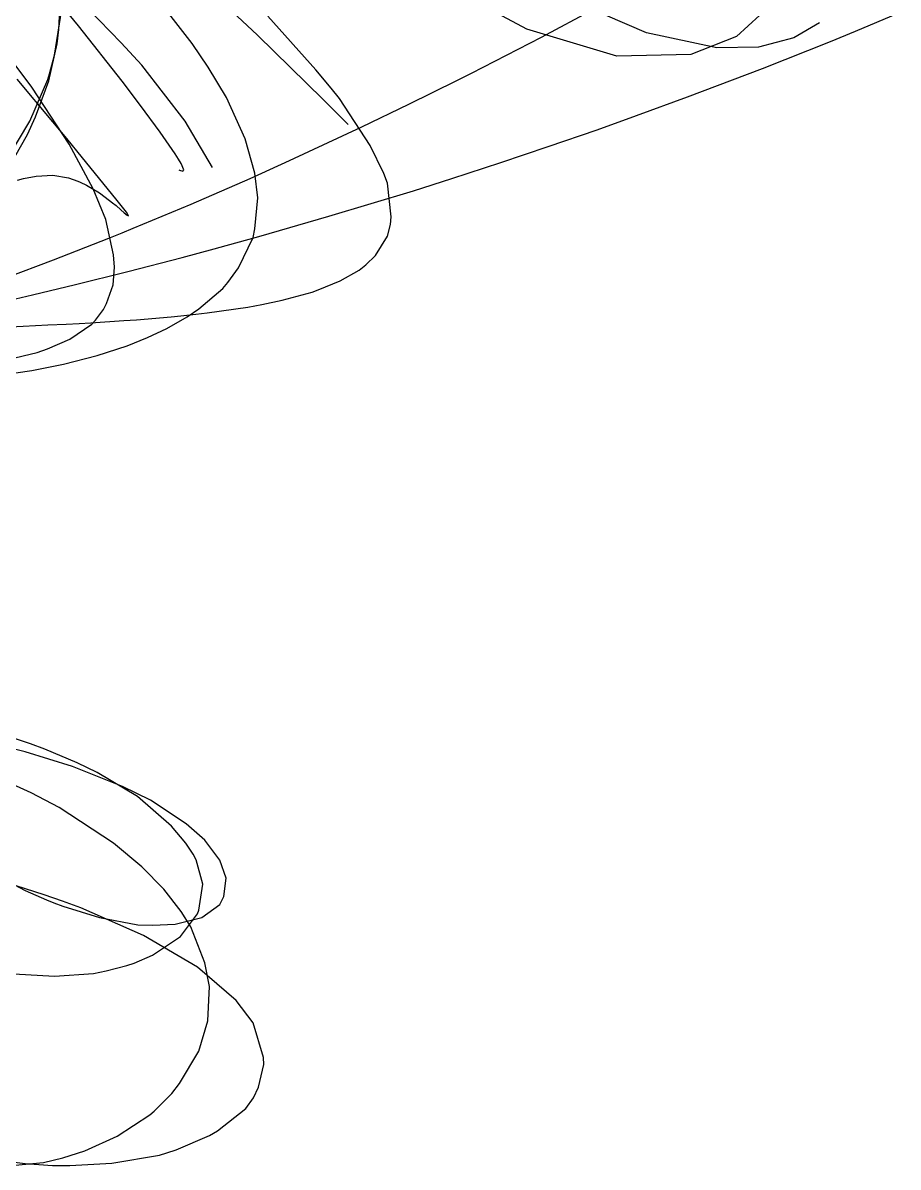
# Model space of a CAD drawing. Header units: metres. Extents: x -307 to 280, y -97 to 158.
# Drawn here: x 7.36 to 28.51, y -19.55 to 8.09 of the extents above; entities that cross this region are included whole.
import ezdxf

# ---------------------------------------------------------------- set-up
doc = ezdxf.new("R2010")
doc.units = ezdxf.units.M

msp = doc.modelspace()

# ---------------------------------------------------------------- linework, layer by layer
for p, q in [((8.703, 8.018, -1321.335), (7.937, 8.958, -1322.419)), ((9.738, 7.607, -1343.551), (8.37, 9.01, -1345.656)), ((13.031, 7.79, -1333.487), (11.7, 9.036, -1335.445)), ((19.538, 7.933, -1338.009), (17.612, 8.968, -1339.168)), ((22.429, 7.844, -1337.199), (20.105, 8.854, -1338.471)), ((11.447, 7.586, -1342.086), (10.606, 8.685, -1343.66)), ((8.12, 7.312, -1349.753), (8.299, 8.417, -1350.734)), ((8.23, 7.929, -1351.111), (8.255, 8.402, -1351.515)), ((19.894, 7.746, -1340.295), (21.155, 8.418, -1339.345)), ((25.449, 8.532, -1335.255), (24.605, 7.76, -1335.477)), ((27.483, 7.89, -1337.643), (28.513, 8.325, -1336.563)), ((9.756, 6.68, -1319.925), (8.703, 8.018, -1321.335)), ((14.443, 6.956, -1331.142), (13.283, 8.251, -1332.944)), ((26.611, 8.091, -1335.442), (25.994, 7.728, -1335.602)), ((8.19, 7.58, -1350.807), (8.23, 7.929, -1351.111)), ((14.617, 6.24, -1331.029), (13.031, 7.79, -1333.487)), ((18.198, 6.874, -1341.37), (19.894, 7.746, -1340.295)), ((21.718, 7.284, -1336.788), (19.538, 7.933, -1338.009)), ((24.133, 7.489, -1336.352), (22.429, 7.844, -1337.199)), ((24.605, 7.76, -1335.477), (23.501, 7.325, -1335.916)), ((26.876, 7.638, -1338.213), (27.483, 7.89, -1337.643)), ((7.575, 6.532, -1340.486), (6.803, 7.554, -1342.106)), ((7.987, 6.692, -1350.012), (8.19, 7.58, -1350.807)), ((10.231, 7.065, -1342.708), (9.738, 7.607, -1343.551)), ((11.836, 7.02, -1341.267), (11.447, 7.586, -1342.086)), ((25.136, 7.498, -1335.911), (24.133, 7.489, -1336.352)), ((25.994, 7.728, -1335.602), (25.136, 7.498, -1335.911)), ((25.232, 6.985, -1339.495), (26.876, 7.638, -1338.213)), ((8.001, 6.858, -1349.346), (8.12, 7.312, -1349.753)), ((23.501, 7.325, -1335.916), (21.718, 7.284, -1336.788)), ((11.283, 5.714, -1340.52), (10.231, 7.065, -1342.708)), ((12.277, 6.282, -1340.2), (11.836, 7.02, -1341.267)), ((14.814, 6.51, -1330.554), (14.443, 6.956, -1331.142)), ((23.42, 6.298, -1340.634), (25.232, 6.985, -1339.495)), ((8.084, 5.695, -1319.829), (7.221, 6.726, -1320.918)), ((7.527, 5.717, -1348.32), (7.96, 6.721, -1349.223)), ((7.662, 5.816, -1349.213), (7.987, 6.692, -1350.012)), ((7.96, 6.721, -1349.223), (8.001, 6.858, -1349.346)), ((10.202, 6.096, -1319.389), (9.756, 6.68, -1319.925)), ((16.691, 6.124, -1342.194), (17.85, 6.698, -1341.575)), ((17.85, 6.698, -1341.575), (18.198, 6.874, -1341.37)), ((8.48, 5.157, -1338.228), (7.575, 6.532, -1340.486)), ((15.012, 6.261, -1330.235), (14.814, 6.51, -1330.554)), ((10.679, 5.448, -1318.958), (10.202, 6.096, -1319.389)), ((12.728, 5.284, -1338.782), (12.277, 6.282, -1340.2)), ((15.219, 5.635, -1330.071), (14.617, 6.24, -1331.029)), ((15.755, 5.128, -1328.992), (15.012, 6.261, -1330.235)), ((15.554, 5.575, -1342.736), (16.691, 6.124, -1342.194)), ((22.193, 5.849, -1341.292), (23.42, 6.298, -1340.634)), ((7.468, 5.395, -1348.827), (7.662, 5.816, -1349.213)), ((21.235, 5.508, -1341.751), (22.193, 5.849, -1341.292)), ((7.001, 4.836, -1347.547), (7.527, 5.717, -1348.32)), ((8.419, 5.292, -1319.431), (8.084, 5.695, -1319.829)), ((11.944, 4.595, -1338.666), (11.283, 5.714, -1340.52)), ((13.801, 4.761, -1343.454), (15.554, 5.575, -1342.736)), ((7.167, 4.854, -1348.332), (7.468, 5.395, -1348.827)), ((8.801, 4.828, -1319.018), (8.419, 5.292, -1319.431)), ((11.041, 4.921, -1318.95), (10.679, 5.448, -1318.958)), ((12.962, 4.456, -1337.656), (12.728, 5.284, -1338.782)), ((20.054, 5.099, -1342.252), (21.235, 5.508, -1341.751)), ((9.057, 4.081, -1336.44), (8.48, 5.157, -1338.228)), ((16.082, 4.446, -1328.407), (15.755, 5.128, -1328.992)), ((18.91, 4.715, -1342.682), (20.054, 5.099, -1342.252)), ((9.291, 4.228, -1318.64), (8.801, 4.828, -1319.018)), ((11.079, 4.864, -1318.973), (11.041, 4.921, -1318.95)), ((11.12, 4.8, -1319.014), (11.079, 4.864, -1318.973)), ((11.185, 4.692, -1319.146), (11.12, 4.8, -1319.014)), ((12.853, 4.333, -1343.802), (13.801, 4.761, -1343.454)), ((17.727, 4.33, -1343.077), (18.91, 4.715, -1342.682)), ((11.125, 4.541, -1321.669), (11.147, 4.53, -1321.455)), ((11.147, 4.53, -1321.455), (11.167, 4.52, -1321.245)), ((11.167, 4.52, -1321.245), (11.229, 4.503, -1320.481)), ((11.248, 4.537, -1319.83), (11.185, 4.692, -1319.146)), ((11.229, 4.503, -1320.481), (11.248, 4.537, -1319.83)), ((13.036, 3.864, -1336.896), (12.962, 4.456, -1337.656)), ((16.171, 4.213, -1328.239), (16.082, 4.446, -1328.407)), ((7.23, 4.29, -1335.728), (7.376, 4.33, -1335.172)), ((7.376, 4.33, -1335.172), (7.683, 4.389, -1333.924)), ((7.683, 4.389, -1333.924), (8.084, 4.406, -1332.123)), ((8.084, 4.406, -1332.123), (8.465, 4.344, -1330.206)), ((8.465, 4.344, -1330.206), (8.689, 4.265, -1328.975)), ((8.689, 4.265, -1328.975), (8.741, 4.242, -1328.679)), ((8.741, 4.242, -1328.679), (8.894, 4.168, -1327.792)), ((8.894, 4.168, -1327.792), (9.211, 3.981, -1325.868)), ((9.639, 3.796, -1318.624), (9.291, 4.228, -1318.64)), ((11.423, 3.71, -1344.266), (12.853, 4.333, -1343.802)), ((16.259, 3.4, -1327.968), (16.171, 4.213, -1328.239)), ((16.799, 4.035, -1343.357), (17.727, 4.33, -1343.077)), ((9.362, 3.336, -1335.216), (9.057, 4.081, -1336.44)), ((9.211, 3.981, -1325.868), (9.352, 3.88, -1324.955)), ((9.352, 3.88, -1324.955), (9.528, 3.743, -1323.754)), ((14.752, 3.416, -1343.88), (16.799, 4.035, -1343.357)), ((9.528, 3.743, -1323.754), (9.612, 3.673, -1323.14)), ((9.612, 3.673, -1323.14), (9.73, 3.571, -1322.204)), ((9.828, 3.554, -1318.935), (9.639, 3.796, -1318.624)), ((10.026, 3.127, -1344.665), (11.423, 3.71, -1344.266)), ((12.969, 3.117, -1336.036), (13.036, 3.864, -1336.896)), ((9.549, 2.482, -1333.888), (9.362, 3.336, -1335.216)), ((9.73, 3.571, -1322.204), (9.81, 3.501, -1321.477)), ((9.81, 3.501, -1321.477), (9.878, 3.444, -1320.699)), ((9.86, 3.512, -1319.038), (9.828, 3.554, -1318.935)), ((9.908, 3.43, -1319.893), (9.86, 3.512, -1319.038)), ((9.878, 3.444, -1320.699), (9.896, 3.432, -1320.366)), ((9.896, 3.432, -1320.366), (9.908, 3.43, -1319.893)), ((13.06, 2.93, -1344.247), (14.752, 3.416, -1343.88)), ((16.245, 3.218, -1327.955), (16.259, 3.4, -1327.968)), ((9.761, 3.018, -1344.736), (10.026, 3.127, -1344.665)), ((12.923, 2.901, -1335.807), (12.969, 3.117, -1336.036)), ((16.173, 2.932, -1328.007), (16.245, 3.218, -1327.955)), ((8.099, 2.362, -1345.139), (9.435, 2.885, -1344.822)), ((9.435, 2.885, -1344.822), (9.761, 3.018, -1344.736)), ((12.271, 2.71, -1344.403), (13.06, 2.93, -1344.247)), ((12.573, 2.173, -1335.187), (12.923, 2.901, -1335.807)), ((15.878, 2.472, -1328.347), (16.173, 2.932, -1328.007)), ((11.211, 2.422, -1344.598), (11.592, 2.524, -1344.53)), ((11.592, 2.524, -1344.53), (11.982, 2.63, -1344.458)), ((11.982, 2.63, -1344.458), (12.271, 2.71, -1344.403)), ((6.945, 1.932, -1345.384), (8.099, 2.362, -1345.139)), ((9.574, 2.19, -1333.459), (9.549, 2.482, -1333.888)), ((9.898, 2.081, -1344.812), (11.211, 2.422, -1344.598)), ((15.489, 2.118, -1328.839), (15.646, 2.242, -1328.638)), ((15.646, 2.242, -1328.638), (15.878, 2.472, -1328.347)), ((8.596, 1.758, -1345.007), (9.898, 2.081, -1344.812)), ((9.538, 1.76, -1332.879), (9.574, 2.19, -1333.459)), ((12.315, 1.819, -1334.961), (12.573, 2.173, -1335.187)), ((15.026, 1.854, -1329.451), (15.489, 2.118, -1328.839)), ((8.03, 1.621, -1345.087), (8.596, 1.758, -1345.007)), ((9.379, 1.306, -1332.377), (9.538, 1.76, -1332.879)), ((11.612, 1.182, -1334.78), (12.19, 1.673, -1334.885)), ((12.19, 1.673, -1334.885), (12.315, 1.819, -1334.961)), ((14.496, 1.638, -1330.161), (15.026, 1.854, -1329.451)), ((7.045, 1.39, -1345.222), (7.589, 1.517, -1345.148)), ((7.589, 1.517, -1345.148), (8.03, 1.621, -1345.087)), ((13.137, 1.286, -1331.997), (13.628, 1.391, -1331.334)), ((13.628, 1.391, -1331.334), (14.352, 1.587, -1330.356)), ((14.352, 1.587, -1330.356), (14.496, 1.638, -1330.161)), ((9.111, 0.908, -1332.064), (9.306, 1.165, -1332.244)), ((9.306, 1.165, -1332.244), (9.379, 1.306, -1332.377)), ((11.328, 0.985, -1334.789), (11.612, 1.182, -1334.78)), ((11.812, 1.084, -1333.776), (12.797, 1.222, -1332.457)), ((12.797, 1.222, -1332.457), (13.137, 1.286, -1331.997)), ((8.405, 0.813, -1338.199), (8.716, 0.83, -1337.807)), ((8.716, 0.83, -1337.807), (9.002, 0.846, -1337.444)), ((9.002, 0.846, -1337.444), (9.801, 0.897, -1336.421)), ((9.022, 0.812, -1332.015), (9.111, 0.908, -1332.064)), ((9.801, 0.897, -1336.421), (10.103, 0.919, -1336.029)), ((10.103, 0.919, -1336.029), (10.94, 0.988, -1334.934)), ((10.837, 0.705, -1334.893), (11.328, 0.985, -1334.789)), ((10.94, 0.988, -1334.934), (11.18, 1.012, -1334.616)), ((11.18, 1.012, -1334.616), (11.541, 1.051, -1334.138)), ((11.541, 1.051, -1334.138), (11.812, 1.084, -1333.776)), ((6.504, 0.723, -1340.516), (7.368, 0.762, -1339.48)), ((7.368, 0.762, -1339.48), (7.966, 0.791, -1338.746)), ((7.966, 0.791, -1338.746), (8.405, 0.813, -1338.199)), ((8.492, 0.45, -1332.061), (9.022, 0.812, -1332.015)), ((10.375, 0.486, -1335.057), (10.837, 0.705, -1334.893)), ((7.951, 0.214, -1332.339), (8.492, 0.45, -1332.061)), ((9.158, 0.054, -1335.72), (9.878, 0.287, -1335.292)), ((9.878, 0.287, -1335.292), (10.375, 0.486, -1335.057)), ((6.992, -0.042, -1333.155), (7.707, 0.129, -1332.506)), ((7.707, 0.129, -1332.506), (7.951, 0.214, -1332.339)), ((8.338, -0.154, -1336.306), (9.158, 0.054, -1335.72)), ((7.577, -0.305, -1336.922), (8.338, -0.154, -1336.306)), ((6.641, -0.442, -1337.77), (7.577, -0.305, -1336.922)), ((7.547, -9.329, -1329.654), (6.314, -8.916, -1329.489)), ((7.415, -9.519, -1327.016), (5.979, -9.159, -1327.182)), ((7.887, -9.454, -1329.704), (7.547, -9.329, -1329.654)), ((8.559, -9.873, -1326.936), (7.415, -9.519, -1327.016)), ((8.671, -9.785, -1329.837), (7.887, -9.454, -1329.704)), ((9.763, -10.354, -1326.931), (8.559, -9.873, -1326.936)), ((9.156, -10.016, -1329.929), (8.671, -9.785, -1329.837)), ((7.56, -10.513, -1326.579), (6.446, -10.009, -1326.448)), ((10.126, -10.602, -1330.159), (9.156, -10.016, -1329.929)), ((10.443, -10.688, -1326.975), (9.763, -10.354, -1326.931)), ((8.238, -10.862, -1326.676), (7.56, -10.513, -1326.579)), ((10.952, -11.314, -1330.43), (10.126, -10.602, -1330.159)), ((11.307, -11.257, -1327.138), (10.443, -10.688, -1326.975)), ((9.553, -11.729, -1326.93), (8.238, -10.862, -1326.676)), ((11.299, -11.725, -1330.585), (10.952, -11.314, -1330.43)), ((11.758, -11.657, -1327.302), (11.307, -11.257, -1327.138)), ((10.236, -12.294, -1327.099), (9.553, -11.729, -1326.93)), ((11.475, -11.992, -1330.685), (11.299, -11.725, -1330.585)), ((12.118, -12.135, -1327.563), (11.758, -11.657, -1327.302)), ((11.55, -12.126, -1330.735), (11.475, -11.992, -1330.685)), ((11.707, -12.719, -1330.961), (11.55, -12.126, -1330.735)), ((12.275, -12.573, -1327.87), (12.118, -12.135, -1327.563)), ((7.872, -12.973, -1328.89), (5.517, -12.215, -1328.658)), ((10.769, -12.84, -1327.26), (10.236, -12.294, -1327.099)), ((6.769, -12.535, -1332.63), (7.413, -12.868, -1332.174)), ((12.219, -13.014, -1328.284), (12.275, -12.573, -1327.87)), ((7.413, -12.868, -1332.174), (7.933, -13.098, -1331.815)), ((8.313, -13.127, -1328.94), (7.872, -12.973, -1328.89)), ((11.186, -13.38, -1327.418), (10.769, -12.84, -1327.26)), ((11.611, -13.345, -1331.216), (11.707, -12.719, -1330.961)), ((7.933, -13.098, -1331.815), (8.104, -13.165, -1331.698)), ((8.104, -13.165, -1331.698), (8.327, -13.246, -1331.545)), ((8.761, -13.292, -1328.996), (8.313, -13.127, -1328.94)), ((8.327, -13.246, -1331.545), (9.214, -13.525, -1330.94)), ((11.684, -13.518, -1329.036), (12.118, -13.207, -1328.506)), ((12.118, -13.207, -1328.506), (12.219, -13.014, -1328.284)), ((10.274, -13.959, -1329.228), (8.761, -13.292, -1328.996)), ((9.214, -13.525, -1330.94), (10.141, -13.696, -1330.296)), ((11.042, -13.681, -1329.609), (11.684, -13.518, -1329.036)), ((11.169, -13.983, -1331.52), (11.583, -13.433, -1331.253)), ((11.416, -13.744, -1327.523), (11.186, -13.38, -1327.418)), ((11.583, -13.433, -1331.253), (11.611, -13.345, -1331.216)), ((10.141, -13.696, -1330.296), (10.495, -13.711, -1330.036)), ((10.495, -13.711, -1330.036), (11.042, -13.681, -1329.609)), ((11.756, -14.613, -1327.77), (11.416, -13.744, -1327.523)), ((11.579, -14.724, -1329.492), (10.274, -13.959, -1329.228)), ((10.492, -14.429, -1331.805), (11.169, -13.983, -1331.52)), ((9.875, -14.684, -1332.027), (10.048, -14.622, -1331.967)), ((10.048, -14.622, -1331.967), (10.492, -14.429, -1331.805)), ((11.866, -15.188, -1327.931), (11.756, -14.613, -1327.77)), ((7.138, -14.884, -1332.933), (8.121, -14.937, -1332.6)), ((8.121, -14.937, -1332.6), (9.063, -14.872, -1332.294)), ((9.063, -14.872, -1332.294), (9.371, -14.814, -1332.194)), ((9.371, -14.814, -1332.194), (9.875, -14.684, -1332.027)), ((12.511, -15.53, -1329.755), (11.579, -14.724, -1329.492)), ((11.828, -16.02, -1328.165), (11.866, -15.188, -1327.931)), ((12.927, -16.069, -1329.924), (12.511, -15.53, -1329.755)), ((11.611, -16.752, -1328.379), (11.828, -16.02, -1328.165)), ((13.172, -16.905, -1330.173), (12.927, -16.069, -1329.924)), ((11.146, -17.53, -1328.628), (11.611, -16.752, -1328.379)), ((13.057, -17.617, -1330.382), (13.186, -17.069, -1330.221)), ((13.186, -17.069, -1330.221), (13.172, -16.905, -1330.173)), ((10.96, -17.77, -1328.71), (11.146, -17.53, -1328.628)), ((12.929, -17.877, -1330.46), (13.057, -17.617, -1330.382)), ((10.534, -18.197, -1328.873), (10.96, -17.77, -1328.71)), ((12.744, -18.135, -1330.539), (12.929, -17.877, -1330.46)), ((10.429, -18.29, -1328.911), (10.534, -18.197, -1328.873)), ((12.063, -18.671, -1330.727), (12.744, -18.135, -1330.539)), ((9.641, -18.805, -1329.17), (10.429, -18.29, -1328.911)), ((11.065, -19.13, -1330.942), (11.87, -18.79, -1330.774)), ((11.87, -18.79, -1330.774), (12.063, -18.671, -1330.727)), ((8.856, -19.155, -1329.416), (9.641, -18.805, -1329.17)), ((7.861, -19.442, -1329.732), (8.323, -19.329, -1329.584)), ((8.323, -19.329, -1329.584), (8.856, -19.155, -1329.416)), ((9.512, -19.46, -1331.248), (10.664, -19.26, -1331.021)), ((10.664, -19.26, -1331.021), (10.842, -19.206, -1330.986)), ((10.842, -19.206, -1330.986), (11.065, -19.13, -1330.942)), ((6.653, -19.551, -1330.15), (7.861, -19.442, -1329.732)), ((6.764, -19.386, -1331.867), (7.411, -19.468, -1331.705)), ((7.411, -19.468, -1331.705), (8.076, -19.511, -1331.551)), ((8.076, -19.511, -1331.551), (8.494, -19.513, -1331.46)), ((8.494, -19.513, -1331.46), (9.512, -19.46, -1331.248))]:
    msp.add_line(p, q)

doc.saveas('drawing.dxf')
